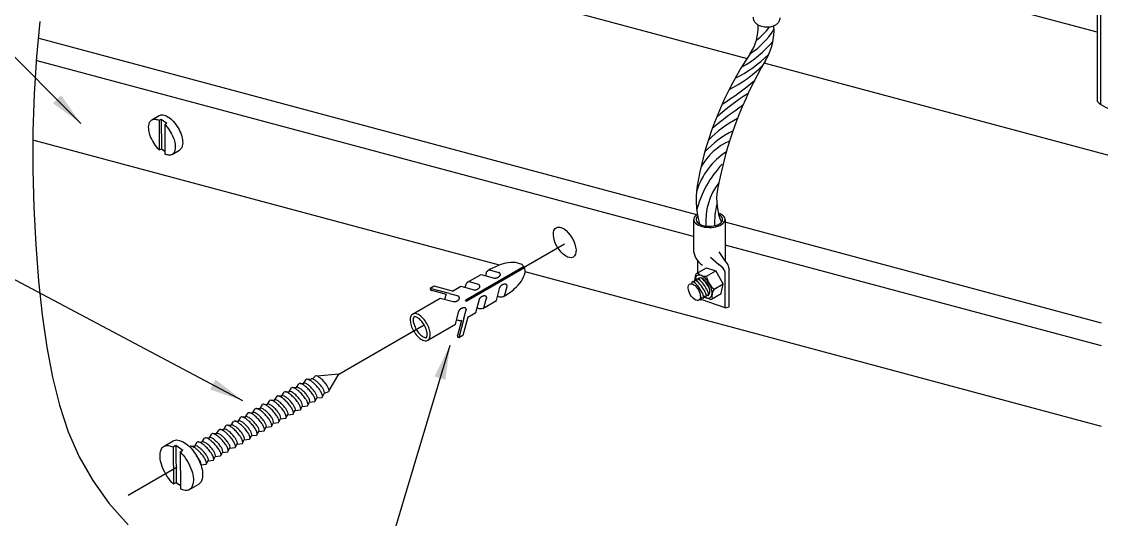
# Model space of a CAD drawing. Header units: millimetres. Extents: x -6155.1 to -6134.9, y -4399.5 to -4386.8.
# Drawn here: x -6150.55 to -6144.86, y -4394.32 to -4391.7 of the extents above; entities that cross this region are included whole.
import ezdxf

# ---------------------------------------------------------------- set-up
doc = ezdxf.new("R2010")
doc.units = ezdxf.units.MM
doc.header["$LTSCALE"] = 10
doc.linetypes.add('DASHDOT', pattern=[1, 0.5, -0.25, 0, -0.25])
doc.layers.add('Termotécnica', color=7, linetype='Continuous')

msp = doc.modelspace()

# ---------------------------------------------------------------- linework, layer by layer
at = {"layer": 'Termotécnica', "color": 2}
for p, q in [((-6144.8869, -4389.3095), (-6144.8869, -4392.1196)), ((-6150.2382, -4392.2376), (-6151.4057, -4391.0701)), ((-6146.9948, -4392.7178), (-6150.4581, -4391.7899)), ((-6147.0121, -4392.8332), (-6150.469, -4391.907)), ((-6149.865, -4392.2184), (-6149.8261, -4392.1955)), ((-6149.8268, -4392.2208), (-6149.8156, -4392.2142)), ((-6149.8268, -4392.2208), (-6149.8257, -4392.377)), ((-6149.8156, -4392.2142), (-6149.8144, -4392.3704)), ((-6149.8156, -4392.2142), (-6149.786, -4392.2353)), ((-6149.7973, -4392.2419), (-6149.786, -4392.2353)), ((-6149.7973, -4392.2419), (-6149.7961, -4392.3982)), ((-6148.0346, -4392.9832), (-6150.4838, -4392.327)), ((-6149.8257, -4392.377), (-6149.8144, -4392.3704)), ((-6149.8144, -4392.3704), (-6149.7963, -4392.3834)), ((-6149.758, -4392.4006), (-6149.7191, -4392.3778)), ((-6147.0121, -4392.7432), (-6147.0121, -4392.8959)), ((-6146.8464, -4392.7432), (-6146.8464, -4392.9594)), ((-6144.8644, -4393.2887), (-6146.8464, -4392.7576)), ((-6144.8644, -4393.4087), (-6146.8464, -4392.8776)), ((-6147.9067, -4392.9902), (-6148.2133, -4393.1672)), ((-6147.9023, -4392.9978), (-6148.2089, -4393.1749)), ((-6146.9958, -4393.0268), (-6146.9443, -4392.9971)), ((-6146.9443, -4392.9971), (-6146.8954, -4393.014)), ((-6149.3852, -4393.6974), (-6150.6101, -4393.0489)), ((-6148.2019, -4393.0738), (-6148.1302, -4393.0324)), ((-6148.1302, -4393.0324), (-6148.0599, -4393.0513)), ((-6148.0817, -4393.0094), (-6148.0373, -4393.0213)), ((-6144.8644, -4393.8327), (-6147.8992, -4393.0195)), ((-6147.0057, -4393.0636), (-6146.9996, -4393.0321)), ((-6146.996, -4393.0576), (-6146.9945, -4393.0691)), ((-6146.9829, -4393.0511), (-6146.9816, -4393.0617)), ((-6146.9435, -4393.042), (-6146.8954, -4393.014)), ((-6146.8562, -4393.0818), (-6146.8954, -4393.014)), ((-6148.3777, -4393.0937), (-6148.3994, -4393.1062)), ((-6148.2969, -4393.1336), (-6148.3994, -4393.1062)), ((-6148.313, -4393.1385), (-6148.3907, -4393.1176)), ((-6148.2811, -4393.1196), (-6148.3777, -4393.0937)), ((-6148.2811, -4393.1196), (-6148.2378, -4393.0946)), ((-6148.2378, -4393.0946), (-6148.1674, -4393.1134)), ((-6148.1893, -4393.0715), (-6148.1448, -4393.0834)), ((-6148.0506, -4393.1703), (-6148.0318, -4393.0999)), ((-6148.0064, -4393.1398), (-6147.9945, -4393.0954)), ((-6147.0217, -4393.0724), (-6147.0205, -4393.0818)), ((-6147.0089, -4393.065), (-6147.0073, -4393.0766)), ((-6146.9041, -4393.1095), (-6146.8562, -4393.0818)), ((-6146.866, -4393.1327), (-6146.8562, -4393.0818)), ((-6148.4915, -4393.2411), (-6148.3461, -4393.1571)), ((-6148.3461, -4393.1571), (-6148.2777, -4393.1754)), ((-6148.2969, -4393.1336), (-6148.2524, -4393.1455)), ((-6148.2089, -4393.1749), (-6148.2133, -4393.1672)), ((-6148.1582, -4393.2324), (-6148.1393, -4393.1621)), ((-6148.1223, -4393.2117), (-6148.0506, -4393.1703)), ((-6148.114, -4393.202), (-6148.1021, -4393.1575)), ((-6146.9738, -4393.1671), (-6146.9795, -4393.1639)), ((-6146.9609, -4393.1596), (-6146.9725, -4393.1531)), ((-6146.8459, -4393.2081), (-6146.9719, -4393.1652)), ((-6146.948, -4393.1522), (-6146.9596, -4393.1456)), ((-6146.9587, -4393.151), (-6146.924, -4393.1631)), ((-6146.9351, -4393.1448), (-6146.9467, -4393.1382)), ((-6146.9283, -4393.1339), (-6146.9338, -4393.1307)), ((-6146.9175, -4393.1624), (-6146.866, -4393.1327)), ((-6148.2665, -4393.2949), (-6148.2482, -4393.2266)), ((-6148.2216, -4393.2641), (-6148.2097, -4393.2196)), ((-6148.2015, -4393.2574), (-6148.1582, -4393.2324)), ((-6146.8459, -4393.2081), (-6146.8238, -4393.2022)), ((-6148.2338, -4393.2755), (-6148.2547, -4393.3533)), ((-6148.2216, -4393.2641), (-6148.2491, -4393.3666)), ((-6148.2015, -4393.2574), (-6148.2274, -4393.3541)), ((-6148.412, -4393.3789), (-6148.2665, -4393.2949)), ((-6148.2274, -4393.3541), (-6148.2491, -4393.3666)), ((-6148.2948, -4393.4063), (-6148.9024, -4395.4314)), ((-6149.0192, -4393.5827), (-6149.0054, -4393.5679)), ((-6148.8802, -4393.5573), (-6148.9941, -4393.5686)), ((-6148.9313, -4393.643), (-6148.8802, -4393.5573)), ((-6149.142, -4393.65), (-6149.129, -4393.6296)), ((-6149.1224, -4393.6283), (-6149.1038, -4393.6279)), ((-6149.1038, -4393.6279), (-6149.0909, -4393.6076)), ((-6149.0842, -4393.6063), (-6149.0656, -4393.6059)), ((-6149.0656, -4393.6059), (-6149.0527, -4393.5856)), ((-6149.0264, -4393.5833), (-6149.0439, -4393.5848)), ((-6149.2184, -4393.6941), (-6149.2054, -4393.6737)), ((-6149.1988, -4393.6724), (-6149.1802, -4393.672)), ((-6149.1802, -4393.672), (-6149.1672, -4393.6517)), ((-6149.1606, -4393.6504), (-6149.142, -4393.65)), ((-6149.0041, -4393.6971), (-6148.9964, -4393.6829)), ((-6148.9964, -4393.6829), (-6148.9681, -4393.6796)), ((-6148.966, -4393.6759), (-6148.9572, -4393.6602)), ((-6148.9555, -4393.6573), (-6148.9331, -4393.6484)), ((-6149.3329, -4393.7602), (-6149.32, -4393.7399)), ((-6149.3133, -4393.7386), (-6149.2947, -4393.7382)), ((-6149.2947, -4393.7382), (-6149.2818, -4393.7178)), ((-6149.2751, -4393.7165), (-6149.2565, -4393.7161)), ((-6149.2565, -4393.7161), (-6149.2436, -4393.6958)), ((-6149.2369, -4393.6945), (-6149.2184, -4393.6941)), ((-6149.0805, -4393.7412), (-6149.0727, -4393.727)), ((-6149.0727, -4393.727), (-6149.0444, -4393.7236)), ((-6149.0423, -4393.7191), (-6149.0345, -4393.7049)), ((-6149.0345, -4393.7049), (-6149.0063, -4393.7016)), ((-6149.4093, -4393.8043), (-6149.3963, -4393.7839)), ((-6149.3897, -4393.7826), (-6149.3711, -4393.7822)), ((-6149.3711, -4393.7822), (-6149.3581, -4393.7619)), ((-6149.3515, -4393.7606), (-6149.3329, -4393.7602)), ((-6149.195, -4393.8073), (-6149.1873, -4393.7931)), ((-6149.1873, -4393.7931), (-6149.159, -4393.7898)), ((-6149.1569, -4393.7853), (-6149.1491, -4393.771)), ((-6149.1491, -4393.771), (-6149.1208, -4393.7677)), ((-6149.1187, -4393.7632), (-6149.1109, -4393.749)), ((-6149.1109, -4393.749), (-6149.0826, -4393.7457)), ((-6149.5238, -4393.8704), (-6149.5109, -4393.8501)), ((-6149.5042, -4393.8488), (-6149.4856, -4393.8484)), ((-6149.4856, -4393.8484), (-6149.4727, -4393.828)), ((-6149.466, -4393.8267), (-6149.4474, -4393.8263)), ((-6149.4474, -4393.8263), (-6149.4345, -4393.806)), ((-6149.4278, -4393.8047), (-6149.4093, -4393.8043)), ((-6149.3018, -4393.8592), (-6149.2735, -4393.8559)), ((-6149.2714, -4393.8514), (-6149.2636, -4393.8372)), ((-6149.2636, -4393.8372), (-6149.2353, -4393.8339)), ((-6149.2332, -4393.8293), (-6149.2254, -4393.8151)), ((-6149.2254, -4393.8151), (-6149.1972, -4393.8118)), ((-6149.8006, -4393.9374), (-6149.7521, -4393.9089)), ((-6149.6187, -4393.9149), (-6149.6002, -4393.9145)), ((-6149.6002, -4393.9145), (-6149.5872, -4393.8942)), ((-6149.5806, -4393.8929), (-6149.562, -4393.8925)), ((-6149.562, -4393.8925), (-6149.549, -4393.8721)), ((-6149.5424, -4393.8708), (-6149.5238, -4393.8704)), ((-6149.3859, -4393.9175), (-6149.3782, -4393.9033)), ((-6149.3782, -4393.9033), (-6149.3499, -4393.9)), ((-6149.3478, -4393.8955), (-6149.34, -4393.8813)), ((-6149.34, -4393.8813), (-6149.3117, -4393.8779)), ((-6149.3096, -4393.8734), (-6149.3018, -4393.8592)), ((-6149.7529, -4393.9405), (-6149.7389, -4393.9322)), ((-6149.7529, -4393.9405), (-6149.7515, -4394.1358)), ((-6149.7389, -4393.9322), (-6149.702, -4393.9586)), ((-6149.7389, -4393.9322), (-6149.7374, -4394.1275)), ((-6149.716, -4393.9669), (-6149.702, -4393.9586)), ((-6149.716, -4393.9669), (-6149.7146, -4394.1622)), ((-6149.6569, -4393.9369), (-6149.6383, -4393.9365)), ((-6149.6383, -4393.9365), (-6149.6254, -4393.9162)), ((-6149.5005, -4393.9836), (-6149.4927, -4393.9694)), ((-6149.4927, -4393.9694), (-6149.4644, -4393.9661)), ((-6149.4623, -4393.9616), (-6149.4545, -4393.9474)), ((-6149.4545, -4393.9474), (-6149.4262, -4393.9441)), ((-6149.4241, -4393.9396), (-6149.4163, -4393.9253)), ((-6149.4163, -4393.9253), (-6149.3881, -4393.922)), ((-6149.5768, -4394.0277), (-6149.5691, -4394.0135)), ((-6149.5691, -4394.0135), (-6149.5408, -4394.0102)), ((-6149.5387, -4394.0057), (-6149.5309, -4393.9915)), ((-6149.5309, -4393.9915), (-6149.5026, -4393.9882)), ((-6149.6072, -4394.0356), (-6149.579, -4394.0322)), ((-6149.7515, -4394.1358), (-6149.7374, -4394.1275)), ((-6149.7374, -4394.1275), (-6149.7147, -4394.1438)), ((-6149.6669, -4394.1652), (-6149.6183, -4394.1367))]:
    msp.add_line(p, q, dxfattribs=at)
at = {"layer": 'Termotécnica', "color": 1}
msp.add_line((-6144.8699, -4389.3113), (-6144.8699, -4392.1355), dxfattribs=at)
at = {"layer": 'Termotécnica', "color": 3}
for p, q in [((-6146.728, -4391.8964), (-6150.2984, -4390.9397)), ((-6144.8869, -4391.7568), (-6146.4787, -4391.3303)), ((-6144.792, -4392.4151), (-6146.6404, -4391.9199)), ((-6147.008, -4393.0758), (-6147.0077, -4393.074))]:
    msp.add_line(p, q, dxfattribs=at)
at = {"layer": 'Termotécnica', "color": 1, "linetype": 'DASHDOT', "ltscale": 2}
for p, q in [((-6148.2111, -4393.171), (-6147.6911, -4392.8704)), ((-6148.8802, -4393.5573), (-6148.4311, -4393.298)), ((-6149.9904, -4394.1952), (-6149.7314, -4394.0456))]:
    msp.add_line(p, q, dxfattribs=at)
at = {"layer": 'Termotécnica', "color": 2, "ltscale": 1.6}
for p, q in [((-6146.8791, -4392.9809), (-6146.9228, -4392.9426)), ((-6146.8454, -4392.9609), (-6146.8776, -4392.9126)), ((-6146.9897, -4393.0233), (-6146.9897, -4392.9626)), ((-6146.8459, -4393.2081), (-6146.8459, -4393.021)), ((-6146.8238, -4393.2022), (-6146.8238, -4393.0083))]:
    msp.add_line(p, q, dxfattribs=at)
at = {"layer": 'Termotécnica', "color": 1}
msp.add_lwpolyline([(-6150.4543, -4391.7001), (-6150.473, -4391.8872), (-6150.4851, -4392.0815), (-6150.4912, -4392.2802), (-6150.4915, -4392.4807), (-6150.4863, -4392.6801), (-6150.4761, -4392.8759), (-6150.4611, -4393.0653), (-6150.4418, -4393.2457), (-6150.418, -4393.4148), (-6150.3884, -4393.5731), (-6150.3513, -4393.7216), (-6150.3047, -4393.8612), (-6150.247, -4393.9929), (-6150.1764, -4394.1177), (-6150.091, -4394.2365), (-6149.9891, -4394.3503)], dxfattribs=at)
at = {"layer": 'Termotécnica', "color": 2}
for points in [[(-6149.8261, -4392.1955, -0.174705), (-6149.8075, -4392.192, -0.104203), (-6149.7783, -4392.2033, -0.064948), (-6149.7525, -4392.2253, -0.051099), (-6149.7271, -4392.2599, -0.051099), (-6149.7092, -4392.299, -0.064948), (-6149.7026, -4392.3322, -0.104203), (-6149.707, -4392.3631, -0.174705), (-6149.7191, -4392.3778, -0.174705)], [(-6149.8257, -4392.377, -0.016409), (-6149.8316, -4392.3709, -0.051099), (-6149.857, -4392.3362, -0.051099), (-6149.8749, -4392.2972, -0.064948), (-6149.8815, -4392.264, -0.104203), (-6149.8772, -4392.233, -0.174705), (-6149.865, -4392.2184, -0.174705), (-6149.8463, -4392.2149, -0.06738), (-6149.8268, -4392.2208, -0.064948)], [(-6149.7973, -4392.2419, -0.016409), (-6149.7913, -4392.2481, -0.051099), (-6149.7659, -4392.2827, -0.051099), (-6149.7481, -4392.3218, -0.064948), (-6149.7414, -4392.355, -0.104203), (-6149.7458, -4392.386, -0.174705), (-6149.758, -4392.4006, -0.174705)], [(-6149.758, -4392.4006, -0.174705), (-6149.7767, -4392.4041, -0.06738), (-6149.7961, -4392.3982, -0.064948)], [(-6147.9067, -4392.9902, 0.153617), (-6147.9263, -4392.9758, 0.102796), (-6147.9751, -4392.9698, 0.062165), (-6148.0275, -4392.9807, 0.048405), (-6148.0899, -4393.0091, 0.005298), (-6148.0964, -4393.0129, 0.062165)], [(-6148.0168, -4393.1507, 0.005298), (-6148.0103, -4393.147, 0.048405), (-6147.9545, -4393.1072, 0.062165), (-6147.9188, -4393.0673, 0.102796), (-6147.8996, -4393.022, 0.153617), (-6147.9023, -4392.9978, 0.181773)], [(-6148.0943, -4393.0117, 0.174705), (-6148.1035, -4393.0227, 0.074458), (-6148.107, -4393.0392, 0.064948)], [(-6148.0802, -4393.0092, 0.174705), (-6148.0943, -4393.0117, 0.174705)], [(-6148.0817, -4393.0094, 0.021127), (-6148.0832, -4393.0089, 0.170198)], [(-6148.2019, -4393.0738, 0.174705), (-6148.2111, -4393.0848, 0.074458), (-6148.2146, -4393.1013, 0.064948)], [(-6148.1878, -4393.0713, 0.174705), (-6148.2019, -4393.0738, 0.174705)], [(-6148.1893, -4393.0715, 0.021127), (-6148.1908, -4393.071, 0.170198)], [(-6148.313, -4393.1385, 0.122515), (-6148.3187, -4393.1469, 0.074458), (-6148.3222, -4393.1635, 0.064948)], [(-6148.0147, -4393.1495, -0.174705), (-6148.0288, -4393.1521, -0.074458), (-6148.0449, -4393.1468, -0.064948)], [(-6148.0067, -4393.1413, -0.138405), (-6148.0147, -4393.1495, -0.174705)], [(-6148.0064, -4393.1398, -0.021127), (-6148.0067, -4393.1413, -0.170198)], [(-6148.1223, -4393.2117, -0.174705), (-6148.1364, -4393.2142, -0.074458), (-6148.1525, -4393.2089, -0.064948)], [(-6148.1131, -4393.2007, -0.174705), (-6148.1223, -4393.2117, -0.174705)], [(-6148.114, -4393.202, -0.021127), (-6148.1143, -4393.2034, -0.170198)], [(-6148.2338, -4393.2755, -0.122515), (-6148.244, -4393.2763, -0.074458), (-6148.2601, -4393.271, -0.064948)], [(-6149.7521, -4393.9089, -0.174705), (-6149.7287, -4393.9045, -0.104203), (-6149.6922, -4393.9186, -0.064948), (-6149.66, -4393.9461, -0.051099), (-6149.6283, -4393.9894, -0.051099), (-6149.6059, -4394.0382, -0.064948), (-6149.5976, -4394.0797, -0.104203), (-6149.6031, -4394.1184, -0.174705), (-6149.6183, -4394.1367, -0.174705)], [(-6149.7515, -4394.1358, -0.016409), (-6149.7589, -4394.1281, -0.051099), (-6149.7907, -4394.0848, -0.051099), (-6149.813, -4394.0359, -0.064948), (-6149.8213, -4393.9944, -0.104203), (-6149.8159, -4393.9557, -0.174705), (-6149.8006, -4393.9374, -0.174705), (-6149.7773, -4393.9331, -0.06738), (-6149.7529, -4393.9405, -0.064948)], [(-6149.716, -4393.9669, -0.016409), (-6149.7086, -4393.9746, -0.051099), (-6149.6768, -4394.0179, -0.051099), (-6149.6545, -4394.0667, -0.064948), (-6149.6462, -4394.1082, -0.104203), (-6149.6517, -4394.1469, -0.174705), (-6149.6669, -4394.1652, -0.174705)], [(-6149.6669, -4394.1652, -0.174705), (-6149.6902, -4394.1696, -0.06738), (-6149.7146, -4394.1622, -0.064948)]]:
    msp.add_lwpolyline(points, format="xyb", dxfattribs=at)
for points in [[(-6148.0625, -4393.0511), (-6148.0606, -4393.0512), (-6148.0589, -4393.0513), (-6148.0574, -4393.0513), (-6148.0561, -4393.0513), (-6148.0549, -4393.0513), (-6148.0538, -4393.0512), (-6148.0528, -4393.0511), (-6148.052, -4393.051), (-6148.0512, -4393.0509), (-6148.0504, -4393.0508), (-6148.0498, -4393.0507), (-6148.0491, -4393.0506), (-6148.0485, -4393.0504), (-6148.0479, -4393.0502), (-6148.0473, -4393.0501), (-6148.0468, -4393.0499), (-6148.0462, -4393.0496), (-6148.0455, -4393.0494), (-6148.0449, -4393.0491), (-6148.0443, -4393.0488), (-6148.0437, -4393.0485), (-6148.043, -4393.0482), (-6148.0424, -4393.0479), (-6148.0417, -4393.0475), (-6148.0411, -4393.0471), (-6148.0405, -4393.0467), (-6148.0398, -4393.0462), (-6148.0392, -4393.0458), (-6148.0386, -4393.0453), (-6148.038, -4393.0448), (-6148.0374, -4393.0444), (-6148.0368, -4393.0439), (-6148.0363, -4393.0434), (-6148.0357, -4393.043), (-6148.0352, -4393.0425), (-6148.0346, -4393.0421), (-6148.0341, -4393.0416), (-6148.0336, -4393.0412), (-6148.0332, -4393.0407), (-6148.0327, -4393.0403), (-6148.0323, -4393.0398), (-6148.0319, -4393.0393), (-6148.0315, -4393.0388), (-6148.0311, -4393.0383), (-6148.0308, -4393.0378), (-6148.0305, -4393.0373), (-6148.0303, -4393.0368), (-6148.0301, -4393.0364), (-6148.0299, -4393.0359), (-6148.0297, -4393.0354), (-6148.0296, -4393.0349), (-6148.0296, -4393.0345), (-6148.0295, -4393.034), (-6148.0295, -4393.0336), (-6148.0295, -4393.0332), (-6148.0296, -4393.0327), (-6148.0296, -4393.0323), (-6148.0297, -4393.0319), (-6148.0298, -4393.0314), (-6148.03, -4393.031), (-6148.0302, -4393.0305), (-6148.0304, -4393.03), (-6148.0306, -4393.0294), (-6148.0309, -4393.0288), (-6148.0312, -4393.0281), (-6148.0316, -4393.0274), (-6148.0321, -4393.0266), (-6148.0327, -4393.0257), (-6148.0335, -4393.0247), (-6148.0345, -4393.0237), (-6148.0358, -4393.0225), (-6148.0373, -4393.0213)], [(-6148.3994, -4393.1062), (-6148.3988, -4393.11), (-6148.3956, -4393.1144), (-6148.3907, -4393.1176)], [(-6148.1701, -4393.1133), (-6148.1682, -4393.1134), (-6148.1665, -4393.1134), (-6148.165, -4393.1135), (-6148.1637, -4393.1134), (-6148.1625, -4393.1134), (-6148.1614, -4393.1133), (-6148.1604, -4393.1133), (-6148.1595, -4393.1132), (-6148.1588, -4393.1131), (-6148.158, -4393.1129), (-6148.1573, -4393.1128), (-6148.1567, -4393.1127), (-6148.1561, -4393.1125), (-6148.1555, -4393.1124), (-6148.1549, -4393.1122), (-6148.1544, -4393.112), (-6148.1538, -4393.1118), (-6148.1531, -4393.1115), (-6148.1525, -4393.1113), (-6148.1519, -4393.111), (-6148.1513, -4393.1107), (-6148.1506, -4393.1103), (-6148.15, -4393.11), (-6148.1493, -4393.1096), (-6148.1487, -4393.1092), (-6148.1481, -4393.1088), (-6148.1474, -4393.1083), (-6148.1468, -4393.1079), (-6148.1462, -4393.1074), (-6148.1456, -4393.1069), (-6148.145, -4393.1065), (-6148.1444, -4393.106), (-6148.1439, -4393.1056), (-6148.1433, -4393.1051), (-6148.1428, -4393.1047), (-6148.1422, -4393.1042), (-6148.1417, -4393.1038), (-6148.1412, -4393.1033), (-6148.1408, -4393.1028), (-6148.1403, -4393.1024), (-6148.1399, -4393.1019), (-6148.1395, -4393.1014), (-6148.1391, -4393.1009), (-6148.1387, -4393.1004), (-6148.1384, -4393.0999), (-6148.1381, -4393.0994), (-6148.1379, -4393.099), (-6148.1377, -4393.0985), (-6148.1375, -4393.098), (-6148.1373, -4393.0975), (-6148.1372, -4393.0971), (-6148.1372, -4393.0966), (-6148.1371, -4393.0962), (-6148.1371, -4393.0957), (-6148.1371, -4393.0953), (-6148.1372, -4393.0948), (-6148.1372, -4393.0944), (-6148.1373, -4393.094), (-6148.1374, -4393.0936), (-6148.1376, -4393.0931), (-6148.1377, -4393.0926), (-6148.138, -4393.0921), (-6148.1382, -4393.0915), (-6148.1385, -4393.0909), (-6148.1388, -4393.0902), (-6148.1392, -4393.0895), (-6148.1397, -4393.0887), (-6148.1403, -4393.0878), (-6148.1411, -4393.0868), (-6148.1421, -4393.0858), (-6148.1434, -4393.0846), (-6148.1448, -4393.0834)], [(-6148.033, -4393.1023), (-6148.0321, -4393.1006), (-6148.0313, -4393.0991), (-6148.0306, -4393.0978), (-6148.0299, -4393.0966), (-6148.0293, -4393.0956), (-6148.0287, -4393.0947), (-6148.0281, -4393.0939), (-6148.0276, -4393.0932), (-6148.0271, -4393.0926), (-6148.0267, -4393.092), (-6148.0262, -4393.0915), (-6148.0258, -4393.091), (-6148.0253, -4393.0906), (-6148.0249, -4393.0901), (-6148.0244, -4393.0897), (-6148.024, -4393.0893), (-6148.0235, -4393.0889), (-6148.023, -4393.0885), (-6148.0224, -4393.0881), (-6148.0219, -4393.0877), (-6148.0213, -4393.0873), (-6148.0207, -4393.0869), (-6148.0201, -4393.0865), (-6148.0194, -4393.0862), (-6148.0187, -4393.0858), (-6148.0181, -4393.0855), (-6148.0174, -4393.0851), (-6148.0167, -4393.0848), (-6148.016, -4393.0845), (-6148.0153, -4393.0842), (-6148.0145, -4393.084), (-6148.0139, -4393.0837), (-6148.0132, -4393.0834), (-6148.0125, -4393.0832), (-6148.0118, -4393.0829), (-6148.0112, -4393.0827), (-6148.0105, -4393.0825), (-6148.0099, -4393.0823), (-6148.0093, -4393.0821), (-6148.0086, -4393.082), (-6148.008, -4393.0818), (-6148.0074, -4393.0817), (-6148.0068, -4393.0816), (-6148.0062, -4393.0816), (-6148.0056, -4393.0815), (-6148.005, -4393.0815), (-6148.0045, -4393.0816), (-6148.0039, -4393.0816), (-6148.0034, -4393.0817), (-6148.003, -4393.0818), (-6148.0025, -4393.0819), (-6148.0021, -4393.0821), (-6148.0017, -4393.0823), (-6148.0013, -4393.0825), (-6148.0009, -4393.0827), (-6148.0005, -4393.083), (-6148.0002, -4393.0833), (-6147.9999, -4393.0835), (-6147.9996, -4393.0839), (-6147.9993, -4393.0842), (-6147.9989, -4393.0846), (-6147.9986, -4393.085), (-6147.9982, -4393.0855), (-6147.9978, -4393.0861), (-6147.9974, -4393.0867), (-6147.9969, -4393.0874), (-6147.9965, -4393.0883), (-6147.996, -4393.0893), (-6147.9956, -4393.0904), (-6147.9952, -4393.0918), (-6147.9948, -4393.0935), (-6147.9945, -4393.0954)], [(-6148.2777, -4393.1754), (-6148.2758, -4393.1755), (-6148.2741, -4393.1755), (-6148.2726, -4393.1756), (-6148.2712, -4393.1756), (-6148.27, -4393.1755), (-6148.269, -4393.1755), (-6148.268, -4393.1754), (-6148.2671, -4393.1753), (-6148.2663, -4393.1752), (-6148.2656, -4393.1751), (-6148.2649, -4393.1749), (-6148.2643, -4393.1748), (-6148.2637, -4393.1746), (-6148.2631, -4393.1745), (-6148.2625, -4393.1743), (-6148.2619, -4393.1741), (-6148.2613, -4393.1739), (-6148.2607, -4393.1736), (-6148.2601, -4393.1734), (-6148.2595, -4393.1731), (-6148.2588, -4393.1728), (-6148.2582, -4393.1724), (-6148.2576, -4393.1721), (-6148.2569, -4393.1717), (-6148.2563, -4393.1713), (-6148.2557, -4393.1709), (-6148.255, -4393.1704), (-6148.2544, -4393.17), (-6148.2538, -4393.1695), (-6148.2532, -4393.1691), (-6148.2526, -4393.1686), (-6148.252, -4393.1681), (-6148.2515, -4393.1677), (-6148.2509, -4393.1672), (-6148.2504, -4393.1668), (-6148.2498, -4393.1663), (-6148.2493, -4393.1659), (-6148.2488, -4393.1654), (-6148.2484, -4393.165), (-6148.2479, -4393.1645), (-6148.2475, -4393.164), (-6148.2471, -4393.1635), (-6148.2467, -4393.163), (-6148.2463, -4393.1626), (-6148.246, -4393.1621), (-6148.2457, -4393.1616), (-6148.2455, -4393.1611), (-6148.2453, -4393.1606), (-6148.2451, -4393.1601), (-6148.2449, -4393.1596), (-6148.2448, -4393.1592), (-6148.2448, -4393.1587), (-6148.2447, -4393.1583), (-6148.2447, -4393.1578), (-6148.2447, -4393.1574), (-6148.2448, -4393.157), (-6148.2448, -4393.1565), (-6148.2449, -4393.1561), (-6148.245, -4393.1557), (-6148.2452, -4393.1552), (-6148.2453, -4393.1548), (-6148.2455, -4393.1542), (-6148.2458, -4393.1537), (-6148.2461, -4393.1531), (-6148.2464, -4393.1524), (-6148.2468, -4393.1516), (-6148.2473, -4393.1508), (-6148.2479, -4393.1499), (-6148.2487, -4393.1489), (-6148.2497, -4393.1479), (-6148.2509, -4393.1468), (-6148.2524, -4393.1455)], [(-6148.1406, -4393.1645), (-6148.1397, -4393.1628), (-6148.1389, -4393.1612), (-6148.1382, -4393.1599), (-6148.1375, -4393.1588), (-6148.1369, -4393.1577), (-6148.1363, -4393.1568), (-6148.1357, -4393.156), (-6148.1352, -4393.1553), (-6148.1347, -4393.1547), (-6148.1342, -4393.1541), (-6148.1338, -4393.1536), (-6148.1334, -4393.1531), (-6148.1329, -4393.1527), (-6148.1325, -4393.1522), (-6148.132, -4393.1518), (-6148.1316, -4393.1514), (-6148.1311, -4393.151), (-6148.1306, -4393.1506), (-6148.13, -4393.1502), (-6148.1295, -4393.1498), (-6148.1289, -4393.1494), (-6148.1283, -4393.149), (-6148.1276, -4393.1486), (-6148.127, -4393.1483), (-6148.1263, -4393.1479), (-6148.1257, -4393.1476), (-6148.125, -4393.1473), (-6148.1243, -4393.147), (-6148.1235, -4393.1467), (-6148.1228, -4393.1464), (-6148.1221, -4393.1461), (-6148.1214, -4393.1458), (-6148.1208, -4393.1456), (-6148.1201, -4393.1453), (-6148.1194, -4393.1451), (-6148.1188, -4393.1448), (-6148.1181, -4393.1446), (-6148.1175, -4393.1444), (-6148.1169, -4393.1442), (-6148.1162, -4393.1441), (-6148.1156, -4393.1439), (-6148.115, -4393.1438), (-6148.1144, -4393.1437), (-6148.1138, -4393.1437), (-6148.1132, -4393.1437), (-6148.1126, -4393.1436), (-6148.1121, -4393.1437), (-6148.1115, -4393.1437), (-6148.111, -4393.1438), (-6148.1106, -4393.1439), (-6148.1101, -4393.1441), (-6148.1097, -4393.1442), (-6148.1093, -4393.1444), (-6148.1089, -4393.1446), (-6148.1085, -4393.1449), (-6148.1081, -4393.1451), (-6148.1078, -4393.1454), (-6148.1075, -4393.1457), (-6148.1072, -4393.146), (-6148.1068, -4393.1463), (-6148.1065, -4393.1467), (-6148.1062, -4393.1472), (-6148.1058, -4393.1477), (-6148.1054, -4393.1482), (-6148.105, -4393.1488), (-6148.1045, -4393.1495), (-6148.1041, -4393.1504), (-6148.1036, -4393.1514), (-6148.1032, -4393.1526), (-6148.1028, -4393.1539), (-6148.1024, -4393.1556), (-6148.1021, -4393.1575)], [(-6148.2482, -4393.2266), (-6148.2473, -4393.2249), (-6148.2465, -4393.2234), (-6148.2458, -4393.222), (-6148.2451, -4393.2209), (-6148.2444, -4393.2199), (-6148.2439, -4393.219), (-6148.2433, -4393.2182), (-6148.2428, -4393.2175), (-6148.2423, -4393.2168), (-6148.2418, -4393.2162), (-6148.2414, -4393.2157), (-6148.241, -4393.2152), (-6148.2405, -4393.2148), (-6148.2401, -4393.2144), (-6148.2396, -4393.214), (-6148.2392, -4393.2136), (-6148.2387, -4393.2131), (-6148.2382, -4393.2127), (-6148.2376, -4393.2123), (-6148.2371, -4393.2119), (-6148.2365, -4393.2115), (-6148.2359, -4393.2111), (-6148.2352, -4393.2108), (-6148.2346, -4393.2104), (-6148.2339, -4393.21), (-6148.2332, -4393.2097), (-6148.2326, -4393.2094), (-6148.2318, -4393.2091), (-6148.2311, -4393.2088), (-6148.2304, -4393.2085), (-6148.2297, -4393.2082), (-6148.229, -4393.2079), (-6148.2284, -4393.2077), (-6148.2277, -4393.2074), (-6148.227, -4393.2072), (-6148.2264, -4393.2069), (-6148.2257, -4393.2067), (-6148.2251, -4393.2065), (-6148.2245, -4393.2064), (-6148.2238, -4393.2062), (-6148.2232, -4393.2061), (-6148.2226, -4393.2059), (-6148.222, -4393.2059), (-6148.2214, -4393.2058), (-6148.2208, -4393.2058), (-6148.2202, -4393.2058), (-6148.2197, -4393.2058), (-6148.2191, -4393.2058), (-6148.2186, -4393.2059), (-6148.2181, -4393.206), (-6148.2177, -4393.2062), (-6148.2173, -4393.2064), (-6148.2168, -4393.2065), (-6148.2165, -4393.2068), (-6148.2161, -4393.207), (-6148.2157, -4393.2072), (-6148.2154, -4393.2075), (-6148.2151, -4393.2078), (-6148.2148, -4393.2081), (-6148.2144, -4393.2084), (-6148.2141, -4393.2088), (-6148.2138, -4393.2093), (-6148.2134, -4393.2098), (-6148.213, -4393.2103), (-6148.2126, -4393.2109), (-6148.2121, -4393.2117), (-6148.2117, -4393.2125), (-6148.2112, -4393.2135), (-6148.2108, -4393.2147), (-6148.2104, -4393.2161), (-6148.21, -4393.2177), (-6148.2097, -4393.2196)], [(-6148.2491, -4393.3666), (-6148.2521, -4393.3641), (-6148.2542, -4393.3591), (-6148.2547, -4393.3533)]]:
    msp.add_lwpolyline(points, dxfattribs=at)
for points in [[(-6148.4915, -4393.2411, 0.174705), (-6148.5008, -4393.252, 0.104203), (-6148.5042, -4393.2753, 0.064948), (-6148.4994, -4393.3004, 0.051099), (-6148.4862, -4393.3299, 0.051099), (-6148.4673, -4393.3561, 0.064948), (-6148.448, -4393.3728, 0.104203), (-6148.4261, -4393.3814, 0.174705), (-6148.412, -4393.3789, 0.174705), (-6148.4027, -4393.368, 0.104203), (-6148.3993, -4393.3446, 0.064948), (-6148.4041, -4393.3196, 0.051099), (-6148.4173, -4393.2901, 0.051099), (-6148.4362, -4393.2639, 0.064948), (-6148.4555, -4393.2472, 0.104203), (-6148.4774, -4393.2385, 0.174705)], [(-6148.4836, -4393.2549, 0.174705), (-6148.4859, -4393.2576, 0.104203), (-6148.4884, -4393.2744, 0.064948), (-6148.4843, -4393.2954, 0.051099), (-6148.4724, -4393.3219, 0.051099), (-6148.4554, -4393.3455, 0.064948), (-6148.4392, -4393.3595, 0.104203), (-6148.4234, -4393.3657, 0.174705), (-6148.4199, -4393.3651, 0.174705), (-6148.4176, -4393.3624, 0.104203), (-6148.4151, -4393.3456, 0.064948), (-6148.4192, -4393.3246, 0.051099), (-6148.4311, -4393.298, 0.051099), (-6148.4481, -4393.2745, 0.064948), (-6148.4643, -4393.2605, 0.104203), (-6148.4801, -4393.2542, 0.174705)]]:
    msp.add_lwpolyline(points, format="xyb", close=True, dxfattribs=at)
at = {"layer": 'Termotécnica', "color": 1}
for points in [[(-6148.9331, -4393.6484, 0.24548), (-6148.9312, -4393.6434, 0.082009), (-6148.9355, -4393.6292, 0.04047), (-6148.9438, -4393.6151, 0.029714), (-6148.9576, -4393.5977, 0.029714), (-6148.9735, -4393.5821, 0.04047), (-6148.9866, -4393.5723, 0.082009), (-6149.0004, -4393.5666, 0.24548), (-6149.0054, -4393.5679, 0.24548)], [(-6149.0444, -4393.7236, 0.24548), (-6149.0423, -4393.7179, 0.082009), (-6149.0473, -4393.7013, 0.04047), (-6149.057, -4393.6848, 0.029714), (-6149.0732, -4393.6644, 0.029714), (-6149.0917, -4393.6462, 0.04047), (-6149.1071, -4393.6348, 0.082009), (-6149.1231, -4393.6281, 0.24548), (-6149.129, -4393.6296, 0.24548)], [(-6149.0345, -4393.7049, 0.24548), (-6149.0328, -4393.7002, 0.082009), (-6149.0368, -4393.6866, 0.04047), (-6149.0448, -4393.6731, 0.029714), (-6149.0581, -4393.6564, 0.029714), (-6149.0732, -4393.6415, 0.04047), (-6149.0858, -4393.6322, 0.082009), (-6149.099, -4393.6267, 0.24548), (-6149.1038, -4393.6279, 0.24548)], [(-6149.0063, -4393.7016, 0.24548), (-6149.0041, -4393.6959, 0.082009), (-6149.0091, -4393.6792, 0.04047), (-6149.0188, -4393.6627, 0.029714), (-6149.035, -4393.6424, 0.029714), (-6149.0535, -4393.6241, 0.04047), (-6149.0689, -4393.6127, 0.082009), (-6149.0849, -4393.6061, 0.24548), (-6149.0909, -4393.6076, 0.24548)], [(-6148.9964, -4393.6829, 0.24548), (-6148.9946, -4393.6782, 0.082009), (-6148.9987, -4393.6645, 0.04047), (-6149.0066, -4393.6511, 0.029714), (-6149.0199, -4393.6344, 0.029714), (-6149.0351, -4393.6194, 0.04047), (-6149.0476, -4393.6101, 0.082009), (-6149.0608, -4393.6046, 0.24548), (-6149.0656, -4393.6059, 0.24548)], [(-6148.9681, -4393.6796, 0.24548), (-6148.9659, -4393.6738, 0.082009), (-6148.9709, -4393.6572, 0.04047), (-6148.9806, -4393.6407, 0.029714), (-6148.9968, -4393.6204, 0.029714), (-6149.0154, -4393.6021, 0.04047), (-6149.0307, -4393.5907, 0.082009), (-6149.0468, -4393.584, 0.24548), (-6149.0527, -4393.5856, 0.24548)], [(-6148.9572, -4393.6602, 0.24548), (-6148.9554, -4393.6555, 0.082009), (-6148.9595, -4393.6419, 0.04047), (-6148.9674, -4393.6284, 0.029714), (-6148.9807, -4393.6118, 0.029714), (-6148.9959, -4393.5968, 0.04047), (-6149.0084, -4393.5875, 0.082009), (-6149.0216, -4393.582, 0.24548), (-6149.0264, -4393.5833, 0.24548)], [(-6149.1208, -4393.7677, 0.24548), (-6149.1187, -4393.762, 0.082009), (-6149.1236, -4393.7453, 0.04047), (-6149.1333, -4393.7289, 0.029714), (-6149.1496, -4393.7085, 0.029714), (-6149.1681, -4393.6903, 0.04047), (-6149.1834, -4393.6789, 0.082009), (-6149.1995, -4393.6722, 0.24548), (-6149.2054, -4393.6737, 0.24548)], [(-6149.1109, -4393.749, 0.24548), (-6149.1091, -4393.7443, 0.082009), (-6149.1132, -4393.7307, 0.04047), (-6149.1212, -4393.7172, 0.029714), (-6149.1344, -4393.7005, 0.029714), (-6149.1496, -4393.6856, 0.04047), (-6149.1622, -4393.6762, 0.082009), (-6149.1753, -4393.6708, 0.24548), (-6149.1802, -4393.672, 0.24548)], [(-6149.0826, -4393.7457, 0.24548), (-6149.0805, -4393.74, 0.082009), (-6149.0854, -4393.7233, 0.04047), (-6149.0952, -4393.7068, 0.029714), (-6149.1114, -4393.6865, 0.029714), (-6149.1299, -4393.6682, 0.04047), (-6149.1453, -4393.6568, 0.082009), (-6149.1613, -4393.6502, 0.24548), (-6149.1672, -4393.6517, 0.24548)], [(-6149.0727, -4393.727, 0.24548), (-6149.071, -4393.7223, 0.082009), (-6149.075, -4393.7086, 0.04047), (-6149.083, -4393.6951, 0.029714), (-6149.0963, -4393.6785, 0.029714), (-6149.1114, -4393.6635, 0.04047), (-6149.124, -4393.6542, 0.082009), (-6149.1371, -4393.6487, 0.24548), (-6149.142, -4393.65, 0.24548)], [(-6149.2353, -4393.8339, 0.24548), (-6149.2332, -4393.8281, 0.082009), (-6149.2382, -4393.8115, 0.04047), (-6149.2479, -4393.795, 0.029714), (-6149.2641, -4393.7747, 0.029714), (-6149.2826, -4393.7564, 0.04047), (-6149.298, -4393.745, 0.082009), (-6149.314, -4393.7383, 0.24548), (-6149.32, -4393.7399, 0.24548)], [(-6149.2254, -4393.8151, 0.24548), (-6149.2237, -4393.8104, 0.082009), (-6149.2277, -4393.7968, 0.04047), (-6149.2357, -4393.7833, 0.029714), (-6149.249, -4393.7667, 0.029714), (-6149.2641, -4393.7517, 0.04047), (-6149.2767, -4393.7424, 0.082009), (-6149.2899, -4393.7369, 0.24548), (-6149.2947, -4393.7382, 0.24548)], [(-6149.1972, -4393.8118, 0.24548), (-6149.195, -4393.8061, 0.082009), (-6149.2, -4393.7894, 0.04047), (-6149.2097, -4393.773, 0.029714), (-6149.2259, -4393.7526, 0.029714), (-6149.2444, -4393.7343, 0.04047), (-6149.2598, -4393.723, 0.082009), (-6149.2758, -4393.7163, 0.24548), (-6149.2818, -4393.7178, 0.24548)], [(-6149.1873, -4393.7931, 0.24548), (-6149.1855, -4393.7884, 0.082009), (-6149.1896, -4393.7748, 0.04047), (-6149.1975, -4393.7613, 0.029714), (-6149.2108, -4393.7446, 0.029714), (-6149.226, -4393.7297, 0.04047), (-6149.2385, -4393.7203, 0.082009), (-6149.2517, -4393.7149, 0.24548), (-6149.2565, -4393.7161, 0.24548)], [(-6149.159, -4393.7898, 0.24548), (-6149.1569, -4393.784, 0.082009), (-6149.1618, -4393.7674, 0.04047), (-6149.1715, -4393.7509, 0.029714), (-6149.1877, -4393.7306, 0.029714), (-6149.2063, -4393.7123, 0.04047), (-6149.2216, -4393.7009, 0.082009), (-6149.2377, -4393.6942, 0.24548), (-6149.2436, -4393.6958, 0.24548)], [(-6149.1491, -4393.771, 0.24548), (-6149.1473, -4393.7664, 0.082009), (-6149.1514, -4393.7527, 0.04047), (-6149.1593, -4393.7392, 0.029714), (-6149.1726, -4393.7226, 0.029714), (-6149.1878, -4393.7076, 0.04047), (-6149.2004, -4393.6983, 0.082009), (-6149.2135, -4393.6928, 0.24548), (-6149.2184, -4393.6941, 0.24548)], [(-6149.3117, -4393.8779, 0.24548), (-6149.3096, -4393.8722, 0.082009), (-6149.3145, -4393.8556, 0.04047), (-6149.3242, -4393.8391, 0.029714), (-6149.3405, -4393.8188, 0.029714), (-6149.359, -4393.8005, 0.04047), (-6149.3743, -4393.7891, 0.082009), (-6149.3904, -4393.7824, 0.24548), (-6149.3963, -4393.7839, 0.24548)], [(-6149.3018, -4393.8592, 0.24548), (-6149.3, -4393.8545, 0.082009), (-6149.3041, -4393.8409, 0.04047), (-6149.3121, -4393.8274, 0.029714), (-6149.3253, -4393.8107, 0.029714), (-6149.3405, -4393.7958, 0.04047), (-6149.3531, -4393.7865, 0.082009), (-6149.3662, -4393.781, 0.24548), (-6149.3711, -4393.7822, 0.24548)], [(-6149.2735, -4393.8559, 0.24548), (-6149.2714, -4393.8502, 0.082009), (-6149.2763, -4393.8335, 0.04047), (-6149.2861, -4393.817, 0.029714), (-6149.3023, -4393.7967, 0.029714), (-6149.3208, -4393.7784, 0.04047), (-6149.3362, -4393.767, 0.082009), (-6149.3522, -4393.7604, 0.24548), (-6149.3581, -4393.7619, 0.24548)], [(-6149.2636, -4393.8372, 0.24548), (-6149.2619, -4393.8325, 0.082009), (-6149.2659, -4393.8188, 0.04047), (-6149.2739, -4393.8054, 0.029714), (-6149.2872, -4393.7887, 0.029714), (-6149.3023, -4393.7737, 0.04047), (-6149.3149, -4393.7644, 0.082009), (-6149.328, -4393.759, 0.24548), (-6149.3329, -4393.7602, 0.24548)], [(-6149.4262, -4393.9441, 0.24548), (-6149.4241, -4393.9383, 0.082009), (-6149.4291, -4393.9217, 0.04047), (-6149.4388, -4393.9052, 0.029714), (-6149.455, -4393.8849, 0.029714), (-6149.4735, -4393.8666, 0.04047), (-6149.4889, -4393.8552, 0.082009), (-6149.5049, -4393.8486, 0.24548), (-6149.5109, -4393.8501, 0.24548)], [(-6149.4163, -4393.9253, 0.24548), (-6149.4146, -4393.9207, 0.082009), (-6149.4186, -4393.907, 0.04047), (-6149.4266, -4393.8935, 0.029714), (-6149.4399, -4393.8769, 0.029714), (-6149.4551, -4393.8619, 0.04047), (-6149.4676, -4393.8526, 0.082009), (-6149.4808, -4393.8471, 0.24548), (-6149.4856, -4393.8484, 0.24548)], [(-6149.3881, -4393.922, 0.24548), (-6149.3859, -4393.9163, 0.082009), (-6149.3909, -4393.8996, 0.04047), (-6149.4006, -4393.8832, 0.029714), (-6149.4168, -4393.8628, 0.029714), (-6149.4353, -4393.8446, 0.04047), (-6149.4507, -4393.8332, 0.082009), (-6149.4667, -4393.8265, 0.24548), (-6149.4727, -4393.828, 0.24548)], [(-6149.3782, -4393.9033, 0.24548), (-6149.3764, -4393.8986, 0.082009), (-6149.3805, -4393.885, 0.04047), (-6149.3884, -4393.8715, 0.029714), (-6149.4017, -4393.8548, 0.029714), (-6149.4169, -4393.8399, 0.04047), (-6149.4294, -4393.8305, 0.082009), (-6149.4426, -4393.8251, 0.24548), (-6149.4474, -4393.8263, 0.24548)], [(-6149.3499, -4393.9, 0.24548), (-6149.3478, -4393.8943, 0.082009), (-6149.3527, -4393.8776, 0.04047), (-6149.3624, -4393.8611, 0.029714), (-6149.3786, -4393.8408, 0.029714), (-6149.3972, -4393.8225, 0.04047), (-6149.4125, -4393.8111, 0.082009), (-6149.4286, -4393.8045, 0.24548), (-6149.4345, -4393.806, 0.24548)], [(-6149.34, -4393.8813, 0.24548), (-6149.3382, -4393.8766, 0.082009), (-6149.3423, -4393.8629, 0.04047), (-6149.3502, -4393.8494, 0.029714), (-6149.3635, -4393.8328, 0.029714), (-6149.3787, -4393.8178, 0.04047), (-6149.3913, -4393.8085, 0.082009), (-6149.4044, -4393.803, 0.24548), (-6149.4093, -4393.8043, 0.24548)], [(-6149.5408, -4394.0102, 0.24548), (-6149.5387, -4394.0045, 0.082009), (-6149.5436, -4393.9878, 0.04047), (-6149.5533, -4393.9714, 0.029714), (-6149.5695, -4393.951, 0.029714), (-6149.5881, -4393.9327, 0.04047), (-6149.6034, -4393.9213, 0.082009), (-6149.6195, -4393.9147, 0.24548), (-6149.6254, -4393.9162, 0.24548)], [(-6149.5309, -4393.9915, 0.24548), (-6149.5291, -4393.9868, 0.082009), (-6149.5332, -4393.9731, 0.04047), (-6149.5411, -4393.9597, 0.029714), (-6149.5544, -4393.943, 0.029714), (-6149.5696, -4393.928, 0.04047), (-6149.5822, -4393.9187, 0.082009), (-6149.5953, -4393.9133, 0.24548), (-6149.6002, -4393.9145, 0.24548)], [(-6149.5026, -4393.9882, 0.24548), (-6149.5005, -4393.9824, 0.082009), (-6149.5054, -4393.9658, 0.04047), (-6149.5151, -4393.9493, 0.029714), (-6149.5314, -4393.929, 0.029714), (-6149.5499, -4393.9107, 0.04047), (-6149.5652, -4393.8993, 0.082009), (-6149.5813, -4393.8926, 0.24548), (-6149.5872, -4393.8942, 0.24548)], [(-6149.4927, -4393.9694, 0.24548), (-6149.4909, -4393.9647, 0.082009), (-6149.495, -4393.9511, 0.04047), (-6149.503, -4393.9376, 0.029714), (-6149.5162, -4393.921, 0.029714), (-6149.5314, -4393.906, 0.04047), (-6149.544, -4393.8967, 0.082009), (-6149.5571, -4393.8912, 0.24548), (-6149.562, -4393.8925, 0.24548)], [(-6149.4644, -4393.9661, 0.24548), (-6149.4623, -4393.9604, 0.082009), (-6149.4672, -4393.9437, 0.04047), (-6149.477, -4393.9273, 0.029714), (-6149.4932, -4393.9069, 0.029714), (-6149.5117, -4393.8887, 0.04047), (-6149.5271, -4393.8773, 0.082009), (-6149.5431, -4393.8706, 0.24548), (-6149.549, -4393.8721, 0.24548)], [(-6149.4545, -4393.9474, 0.24548), (-6149.4528, -4393.9427, 0.082009), (-6149.4568, -4393.9291, 0.04047), (-6149.4648, -4393.9156, 0.029714), (-6149.4781, -4393.8989, 0.029714), (-6149.4932, -4393.884, 0.04047), (-6149.5058, -4393.8746, 0.082009), (-6149.5189, -4393.8692, 0.24548), (-6149.5238, -4393.8704, 0.24548)], [(-6149.579, -4394.0322, 0.24548), (-6149.5768, -4394.0265, 0.082009), (-6149.5818, -4394.0099, 0.04047), (-6149.5915, -4393.9934, 0.029714), (-6149.6077, -4393.9731, 0.029714), (-6149.6262, -4393.9548, 0.04047), (-6149.6416, -4393.9434, 0.082009), (-6149.6577, -4393.9367, 0.24548), (-6149.6636, -4393.9382, 0.24548)], [(-6149.5691, -4394.0135, 0.24548), (-6149.5673, -4394.0088, 0.082009), (-6149.5714, -4393.9952, 0.04047), (-6149.5793, -4393.9817, 0.029714), (-6149.5926, -4393.965, 0.029714), (-6149.6078, -4393.9501, 0.04047), (-6149.6203, -4393.9408, 0.082009), (-6149.6335, -4393.9353, 0.24548), (-6149.6383, -4393.9365, 0.24548)], [(-6149.6072, -4394.0356, 0.24548), (-6149.6055, -4394.0309, 0.082009), (-6149.6095, -4394.0172, 0.04047), (-6149.6175, -4394.0037, 0.029714), (-6149.6308, -4393.9871, 0.000336), (-6149.6309, -4393.9869, 0.04047)]]:
    msp.add_lwpolyline(points, format="xyb", dxfattribs=at)
at = {"layer": 'Termotécnica', "color": 2}
for centre, radius, start, end in [((-6146.9287, -4391.7302), 0.2566, 326.391, 2.6302), ((-6146.8946, -4391.746), 0.3062, 328.7133, 4.0508), ((-6145.233, -4392.8694), 1.7865, 145.995, 169.2868), ((-6144.8382, -4392.9592), 2.0815, 149.5708, 169.6653), ((-6144.7907, -4392.0338), 0.1289, 221.7357, 318.2643), ((-6146.5308, -4392.6373), 0.4684, 167.6726, 195.9405), ((-6146.5942, -4392.6382), 0.2964, 169.8101, 203.7911), ((-6146.9158, -4392.9007), 0.0964, 177.1229, 239.746), ((-6146.9919, -4393.0336), 0.00783, 120, 169.1154), ((-6146.9498, -4392.9816), 0.0605, 225.499, 276.1892), ((-6146.8398, -4393.0271), 0.1045, 187.9752, 232.0031), ((-6146.8551, -4393.1452), 0.0607, 143.8935, 194.4182), ((-6146.9215, -4393.1557), 0.00783, 250.8835, 300)]:
    msp.add_arc(centre, radius, start, end, dxfattribs=at)
at = {"layer": 'Termotécnica', "color": 1}
for centre, radius, start, end in [((-6146.962, -4391.4991), 0.4465, 303.7518, 326.6964), ((-6146.8209, -4391.5908), 0.2498, 303.672, 326.0092), ((-6147.0661, -4391.401), 0.6211, 299.6134, 319.6584), ((-6147.0912, -4391.3972), 0.672, 296.3009, 314.8394), ((-6147.1131, -4391.4731), 0.6526, 296.2094, 315.0965), ((-6147.5597, -4390.9957), 1.3361, 301.5034, 310.5787), ((-6146.1036, -4393.075), 1.1736, 121.9421, 132.1645), ((-6145.7834, -4393.6023), 1.7521, 123.632, 130.1677), ((-6146.5228, -4392.7163), 0.5672, 117.0923, 136.3943), ((-6146.5431, -4392.7789), 0.5672, 117.3932, 136.3943), ((-6146.7018, -4392.6149), 0.309, 112.9889, 150.8183), ((-6146.6237, -4392.7119), 0.3907, 123.4788, 162.1874), ((-6146.468, -4392.8278), 0.5441, 136.2333, 165.9492), ((-6146.6192, -4392.751), 0.3289, 142.1458, 184.5258), ((-6146.4935, -4392.7633), 0.4083, 165.7185, 181.9412)]:
    msp.add_arc(centre, radius, start, end, dxfattribs=at)
at = {"layer": 'Termotécnica', "color": 2, "ltscale": 1.6}
for centre, start, end in [((-6146.9108, -4393.0409), 17.037, 62.1272), ((-6146.8916, -4393.0106), 1.9565, 47.0468)]:
    msp.add_arc(centre, 0.0679, start, end, dxfattribs=at)
at = {"layer": 'Termotécnica', "color": 2}
for centre, major_axis, ratio, start_param, end_param in [((-6146.929, -4392.7432), (-0.0826, 0), 0.502319, 5.583616, 10.381699), ((-6146.929, -4392.7432), (-0.0702, 0), 0.501724, 5.784516, 10.202853), ((-6146.9595, -4393.0963), (0.034, -0.0589), 0.500279, 5.434968, 10.155107), ((-6146.9595, -4393.0963), (0.0255, -0.0442), 0.500279, 0.054577, 3.421654)]:
    msp.add_ellipse(centre, major_axis=major_axis, ratio=ratio, start_param=start_param, end_param=end_param, dxfattribs=at)
for centre, major_axis, ratio in [((-6147.6907, -4392.8638), (-0.0447, 0.0774), 0.509483), ((-6147.0082, -4393.1254), (0.0246, -0.0425), 0.500279)]:
    msp.add_ellipse(centre, major_axis=major_axis, ratio=ratio, dxfattribs=at)
at = {"layer": 'Termotécnica', "color": 1}
for centre, major_axis, ratio, start_param, end_param in [((-6146.9786, -4393.1083), (0.0306, -0.0439), 0.281547, 0, 3.124318), ((-6146.9656, -4393.1013), (0.0306, -0.0439), 0.281547, 0, 3.124318), ((-6146.9527, -4393.0933), (0.0304, -0.044), 0.279135, 1.113206, 2.629751), ((-6146.9915, -4393.1157), (0.0306, -0.0439), 0.281547, 0, 3.124318), ((-6147.0042, -4393.1235), (-0.0304, 0.044), 0.279135, 3.141593, 4.075976)]:
    msp.add_ellipse(centre, major_axis=major_axis, ratio=ratio, start_param=start_param, end_param=end_param, dxfattribs=at)
at = {"layer": 'Termotécnica', "color": 2, "ltscale": 1.6}
msp.add_open_spline([(-6146.5575, -4391.6811), (-6146.5576, -4391.6833), (-6146.5576, -4391.6849), (-6146.558, -4391.687), (-6146.5594, -4391.6931), (-6146.5617, -4391.6988), (-6146.5648, -4391.7044), (-6146.569, -4391.7096), (-6146.5741, -4391.7146), (-6146.5805, -4391.7192), (-6146.5884, -4391.7234), (-6146.5978, -4391.7271), (-6146.6093, -4391.7298), (-6146.6235, -4391.7312), (-6146.6383, -4391.7305), (-6146.652, -4391.7277), (-6146.663, -4391.7239), (-6146.6719, -4391.7194), (-6146.6791, -4391.7144), (-6146.6848, -4391.7091), (-6146.6893, -4391.7036), (-6146.6928, -4391.6979), (-6146.6952, -4391.692), (-6146.6965, -4391.6867), (-6146.6971, -4391.682), (-6146.6971, -4391.6794), (-6146.6971, -4391.6781)], degree=3, knots=[6.165399, 6.165399, 6.165399, 6.165399, 6.25737, 6.349341, 6.441312, 6.533283, 6.631551, 6.73767, 6.855349, 6.988358, 7.139882, 7.312727, 7.511118, 7.744299, 8.028723, 8.257074, 8.452484, 8.622545, 8.771168, 8.901233, 9.016324, 9.120515, 9.21761, 9.310805, 9.367792, 9.424778, 9.424778, 9.424778, 9.424778], dxfattribs=at)
at = {"layer": 'Termotécnica', "color": 2}
for points in [[(-6150.3435, -4392.0883), (-6150.3862, -4392.1305), (-6150.2382, -4392.2376)], [(-6148.3764, -4393.5697), (-6148.319, -4393.5874), (-6148.2948, -4393.4063)], [(-6149.5297, -4393.5856), (-6149.5581, -4393.6385), (-6149.3852, -4393.6974)]]:
    msp.add_solid(points, dxfattribs=at)

doc.saveas('drawing.dxf')
